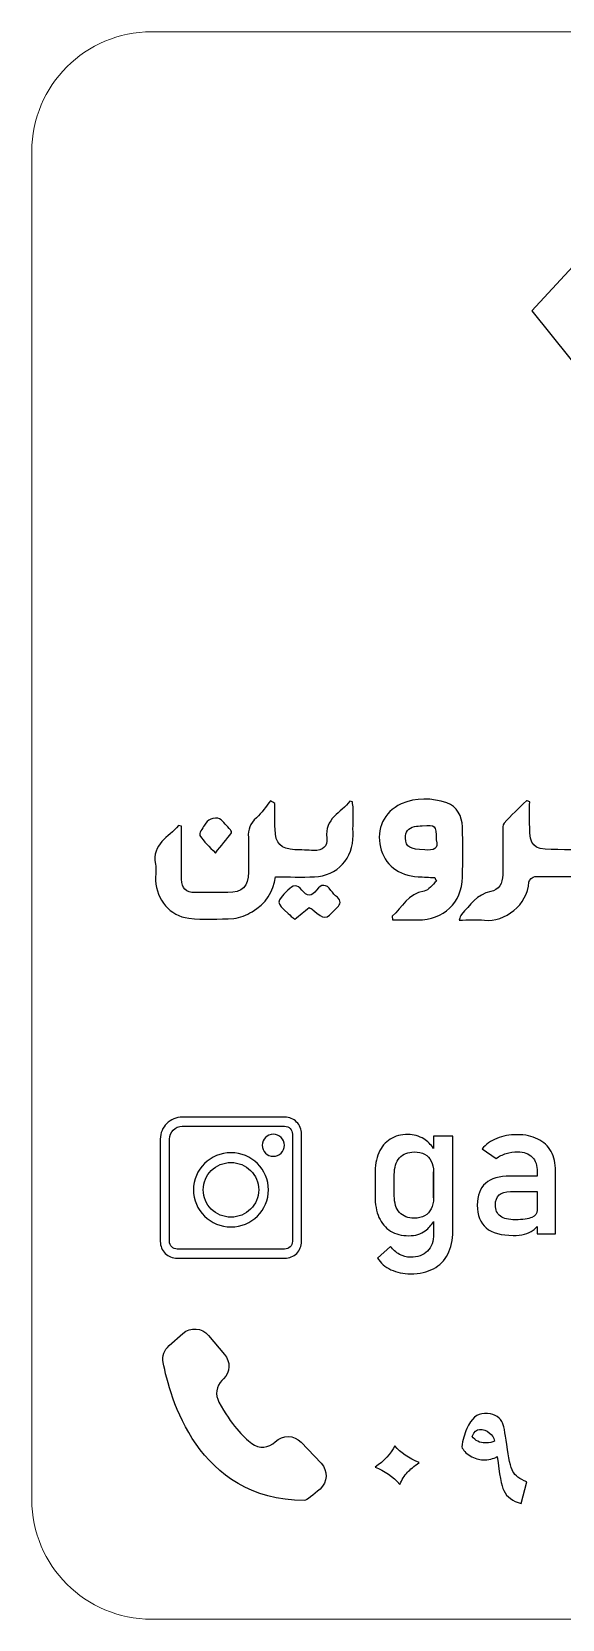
# Model space of a CAD drawing. Header units: millimetres. Extents: x -20.1 to 19.7, y -20.2 to 19.6.
# Drawn here: x -20.1 to -6.81, y -20.16 to 19.64 of the extents above; entities that cross this region are included whole.
import ezdxf

# ---------------------------------------------------------------- set-up
doc = ezdxf.new("R2010")
doc.units = ezdxf.units.MM
doc.header["$MEASUREMENT"] = 0
doc.layers.add('Layer 1', color=7, linetype='Continuous')

msp = doc.modelspace()

# ---------------------------------------------------------------- linework, layer by layer
at = {"layer": 'Layer 1', "color": 250, "lineweight": 18}
msp.add_open_spline([(-17.102, 19.6352), (-17.102, 19.6352), (16.698, 19.6352), (16.698, 19.6352), (18.3503, 19.6352), (19.698, 18.2875), (19.698, 16.6352), (19.698, 16.6352), (19.698, -17.1648), (19.698, -17.1648), (19.698, -18.8171), (18.3503, -20.1648), (16.698, -20.1648), (16.698, -20.1648), (-17.102, -20.1648), (-17.102, -20.1648), (-18.7543, -20.1648), (-20.102, -18.8171), (-20.102, -17.1648), (-20.102, -17.1648), (-20.102, 16.6352), (-20.102, 16.6352), (-20.102, 18.2875), (-18.7543, 19.6352), (-17.102, 19.6352)], degree=3, knots=[0, 0, 0, 0, 0.125, 0.125, 0.125, 0.25, 0.25, 0.25, 0.375, 0.375, 0.375, 0.5, 0.5, 0.5, 0.625, 0.625, 0.625, 0.75, 0.75, 0.75, 0.875, 0.875, 0.875, 1, 1, 1, 1], dxfattribs=at)
at = {"layer": 'Layer 1', "color": 240}
for points, knots in [([(-3.6642, 16.7555), (-3.6642, 16.7555), (3.5771, 16.7555), (3.5771, 16.7555), (3.5771, 16.7555), (7.1547, 12.6329), (7.1547, 12.6329), (7.1547, 12.6329), (-0.1303, 3.3536), (-0.1303, 3.3536), (-0.1303, 3.3536), (-7.5718, 12.6361), (-7.5718, 12.6361), (-7.5718, 12.6361), (-3.7632, 16.7555), (-3.7632, 16.7555), (-3.7632, 16.7555), (-3.6642, 16.7555), (-3.6642, 16.7555)], [0, 0, 0, 0, 0.1666667, 0.1666667, 0.1666667, 0.3333333, 0.3333333, 0.3333333, 0.5, 0.5, 0.5, 0.6666667, 0.6666667, 0.6666667, 0.8333333, 0.8333333, 0.8333333, 1, 1, 1, 1]), ([(-11.077, -2.5408), (-10.8204, -2.3188), (-10.6808, -1.9656), (-10.2717, -1.9093), (-10.1611, -1.894), (-10.0681, -1.7479), (-9.9667, -1.6623), (-9.98, -1.6316), (-9.9933, -1.601), (-10.0065, -1.5705), (-10.1453, -1.5633), (-10.2841, -1.5564), (-10.4229, -1.5496), (-10.9169, -1.5243), (-11.2678, -1.2474), (-11.3675, -0.8049), (-11.4693, -0.3519), (-11.2939, 0.0669), (-10.847, 0.2749), (-10.484, 0.4438), (-10.0758, 0.423), (-9.7024, 0.3031), (-9.4469, 0.221), (-9.3242, -0.0345), (-9.3137, -0.3004), (-9.2969, -0.7196), (-9.2997, -1.1404), (-9.3118, -1.5601), (-9.3295, -2.2053), (-9.784, -2.6346), (-10.4294, -2.6334), (-10.6406, -2.633), (-10.8513, -2.6334), (-11.0625, -2.6334), (-11.0625, -2.6334), (-11.077, -2.5408), (-11.077, -2.5408)], [0, 0, 0, 0, 0.0833333, 0.0833333, 0.0833333, 0.1666667, 0.1666667, 0.1666667, 0.25, 0.25, 0.25, 0.3333333, 0.3333333, 0.3333333, 0.4166667, 0.4166667, 0.4166667, 0.5, 0.5, 0.5, 0.5833333, 0.5833333, 0.5833333, 0.6666667, 0.6666667, 0.6666667, 0.75, 0.75, 0.75, 0.8333333, 0.8333333, 0.8333333, 0.9166667, 0.9166667, 0.9166667, 1, 1, 1, 1]), ([(-14.0089, 0.2837), (-14.0089, 0.0693), (-14.0125, -0.1447), (-14.0081, -0.3591), (-14.0012, -0.7161), (-13.8609, -0.8576), (-13.5109, -0.8709), (-13.3524, -0.8765), (-13.1938, -0.8842), (-13.035, -0.891), (-12.8185, -0.9007), (-12.6837, -0.7869), (-12.7107, -0.5808), (-12.7759, -0.0868), (-12.3506, 0.0568), (-12.1305, 0.3464), (-12.1105, 0.3417), (-12.0899, 0.3364), (-12.0699, 0.3316), (-12.0634, 0.274), (-12.0509, 0.2161), (-12.0509, 0.1582), (-12.0501, -0.0659), (-12.0589, -0.29), (-12.0533, -0.5141), (-12.0392, -1.0793), (-12.4536, -1.5327), (-13.0208, -1.5516), (-13.3379, -1.5621), (-13.6549, -1.5536), (-13.9989, -1.5536), (-14.0488, -1.9161), (-14.2347, -2.2327), (-14.5831, -2.4283), (-14.7246, -2.5071), (-14.8868, -2.5839), (-15.044, -2.5936), (-15.4174, -2.6161), (-15.7976, -2.6326), (-16.1677, -2.5887), (-16.644, -2.532), (-16.9752, -2.1249), (-16.9997, -1.6457), (-17.0069, -1.509), (-16.9808, -1.3674), (-17.005, -1.2342), (-17.0979, -0.7245), (-16.6679, -0.5584), (-16.4276, -0.2679), (-16.4023, -0.2731), (-16.3769, -0.2783), (-16.3512, -0.284), (-16.3512, -0.5611), (-16.3508, -0.8383), (-16.3516, -1.1156), (-16.3516, -1.2817), (-16.3572, -1.4482), (-16.3536, -1.6144), (-16.3483, -1.8364), (-16.235, -1.9459), (-16.0165, -1.9463), (-15.7413, -1.9471), (-15.4666, -1.9475), (-15.1914, -1.9463), (-14.8244, -1.9446), (-14.6751, -1.7979), (-14.6727, -1.4353), (-14.6711, -1.1461), (-14.6647, -0.856), (-14.6768, -0.5668), (-14.6853, -0.3652), (-14.6353, -0.2108), (-14.476, -0.0712), (-14.338, 0.0491), (-14.2379, 0.2129), (-14.1212, 0.3573), (-14.0838, 0.3328), (-14.0464, 0.3082), (-14.0089, 0.2837)], [0, 0, 0, 0, 0.0384615, 0.0384615, 0.0384615, 0.0769231, 0.0769231, 0.0769231, 0.1153846, 0.1153846, 0.1153846, 0.1538462, 0.1538462, 0.1538462, 0.1923077, 0.1923077, 0.1923077, 0.2307692, 0.2307692, 0.2307692, 0.2692308, 0.2692308, 0.2692308, 0.3076923, 0.3076923, 0.3076923, 0.3461538, 0.3461538, 0.3461538, 0.3846154, 0.3846154, 0.3846154, 0.4230769, 0.4230769, 0.4230769, 0.4615385, 0.4615385, 0.4615385, 0.5, 0.5, 0.5, 0.5384615, 0.5384615, 0.5384615, 0.5769231, 0.5769231, 0.5769231, 0.6153846, 0.6153846, 0.6153846, 0.6538462, 0.6538462, 0.6538462, 0.6923077, 0.6923077, 0.6923077, 0.7307692, 0.7307692, 0.7307692, 0.7692308, 0.7692308, 0.7692308, 0.8076923, 0.8076923, 0.8076923, 0.8461538, 0.8461538, 0.8461538, 0.8846154, 0.8846154, 0.8846154, 0.9230769, 0.9230769, 0.9230769, 0.9615385, 0.9615385, 0.9615385, 1, 1, 1, 1]), ([(-7.6291, 0.3307), (-7.6291, 0.1178), (-7.6299, -0.095), (-7.6291, -0.3078), (-7.6275, -0.7555), (-7.539, -0.859), (-7.0933, -0.8671), (-6.1897, -0.8831), (-5.2853, -0.8876), (-4.3814, -0.8935), (-4.2051, -0.8948), (-4.0269, -0.8263), (-4.0546, -0.6317), (-4.1263, -0.1267), (-3.7271, 0.0555), (-3.4258, 0.3898), (-3.4089, 0.276), (-3.3937, 0.2196), (-3.3932, 0.163), (-3.3913, -0.054), (-3.4161, -0.2733), (-3.3913, -0.4872), (-3.326, -1.0488), (-3.8692, -1.575), (-4.4175, -1.5615), (-5.4446, -1.5357), (-6.4725, -1.5437), (-7.5, -1.5473), (-7.5523, -1.5473), (-7.6477, -1.6355), (-7.6501, -1.6858), (-7.675, -2.2473), (-8.2527, -2.6996), (-8.7645, -2.6391), (-8.9636, -2.6159), (-9.168, -2.6356), (-9.3989, -2.6356), (-9.3731, -2.5744), (-9.3663, -2.5233), (-9.3373, -2.4935), (-9.1209, -2.2694), (-8.9584, -1.9883), (-8.6055, -1.9223), (-8.4024, -1.8844), (-8.3034, -1.7131), (-8.3042, -1.4983), (-8.3054, -1.1362), (-8.3058, -0.7745), (-8.3027, -0.4128), (-8.3019, -0.3424), (-8.3082, -0.2499), (-8.2684, -0.206), (-8.0914, -0.0113), (-7.8991, 0.1697), (-7.712, 0.356), (-7.6847, 0.3476), (-7.657, 0.3391), (-7.6291, 0.3307)], [0, 0, 0, 0, 0.0526316, 0.0526316, 0.0526316, 0.1052632, 0.1052632, 0.1052632, 0.1578947, 0.1578947, 0.1578947, 0.2105263, 0.2105263, 0.2105263, 0.2631579, 0.2631579, 0.2631579, 0.3157895, 0.3157895, 0.3157895, 0.3684211, 0.3684211, 0.3684211, 0.4210526, 0.4210526, 0.4210526, 0.4736842, 0.4736842, 0.4736842, 0.5263158, 0.5263158, 0.5263158, 0.5789474, 0.5789474, 0.5789474, 0.6315789, 0.6315789, 0.6315789, 0.6842105, 0.6842105, 0.6842105, 0.7368421, 0.7368421, 0.7368421, 0.7894737, 0.7894737, 0.7894737, 0.8421053, 0.8421053, 0.8421053, 0.8947368, 0.8947368, 0.8947368, 0.9473684, 0.9473684, 0.9473684, 1, 1, 1, 1]), ([(-15.502, -0.9557), (-15.6573, -0.7883), (-15.7985, -0.6692), (-15.8891, -0.5196), (-15.9193, -0.4704), (-15.8279, -0.3365), (-15.7748, -0.2524), (-15.7379, -0.1933), (-15.6795, -0.1338), (-15.6171, -0.108), (-15.5515, -0.081), (-15.4469, -0.0633), (-15.399, -0.0971), (-15.2949, -0.1707), (-15.2149, -0.279), (-15.1275, -0.3755), (-15.1098, -0.3953), (-15.0873, -0.4399), (-15.0957, -0.4507), (-15.2189, -0.6097), (-15.3472, -0.7645), (-15.502, -0.9557)], [0, 0, 0, 0, 0.1428571, 0.1428571, 0.1428571, 0.2857143, 0.2857143, 0.2857143, 0.4285714, 0.4285714, 0.4285714, 0.5714286, 0.5714286, 0.5714286, 0.7142857, 0.7142857, 0.7142857, 0.8571429, 0.8571429, 0.8571429, 1, 1, 1, 1]), ([(-9.9703, -0.6238), (-9.9776, -0.2517), (-9.9776, -0.2514), (-10.3215, -0.2722), (-10.3859, -0.2762), (-10.4511, -0.2803), (-10.5147, -0.2928), (-10.6728, -0.3238), (-10.7468, -0.4215), (-10.7388, -0.584), (-10.7275, -0.8102), (-10.6285, -0.8604), (-10.2588, -0.8777), (-10.0375, -0.8882), (-9.8939, -0.8589), (-9.9703, -0.6238)], [0, 0, 0, 0, 0.2, 0.2, 0.2, 0.4, 0.4, 0.4, 0.6, 0.6, 0.6, 0.8, 0.8, 0.8, 1, 1, 1, 1]), ([(-13.1524, -2.3175), (-13.2731, -2.4177), (-13.3882, -2.513), (-13.5129, -2.6169), (-13.5737, -2.5642), (-13.6288, -2.5195), (-13.6803, -2.4713), (-13.9872, -2.1856), (-13.9808, -2.19), (-13.6891, -1.8878), (-13.558, -1.7514), (-13.4526, -1.7346), (-13.3367, -1.8843), (-13.21, -2.0484), (-13.0929, -2.0516), (-12.9666, -1.8838), (-12.8467, -1.7242), (-12.7272, -1.725), (-12.6086, -1.8919), (-12.5631, -1.9559), (-12.5052, -2.0121), (-12.4468, -2.0653), (-12.3482, -2.155), (-12.3599, -2.2367), (-12.4525, -2.3196), (-12.4633, -2.3292), (-12.4714, -2.3417), (-12.4814, -2.3518), (-12.757, -2.6333), (-12.757, -2.633), (-13.06, -2.3791), (-13.0861, -2.357), (-13.1174, -2.3405), (-13.1524, -2.3175)], [0, 0, 0, 0, 0.0909091, 0.0909091, 0.0909091, 0.1818182, 0.1818182, 0.1818182, 0.2727273, 0.2727273, 0.2727273, 0.3636364, 0.3636364, 0.3636364, 0.4545455, 0.4545455, 0.4545455, 0.5454545, 0.5454545, 0.5454545, 0.6363636, 0.6363636, 0.6363636, 0.7272727, 0.7272727, 0.7272727, 0.8181818, 0.8181818, 0.8181818, 0.9090909, 0.9090909, 0.9090909, 1, 1, 1, 1]), ([(-13.7669, -11.1162), (-13.7669, -11.1162), (-16.4571, -11.1162), (-16.4571, -11.1162), (-16.5747, -11.1162), (-16.6812, -11.0684), (-16.7582, -10.9914), (-16.8352, -10.9145), (-16.8829, -10.8077), (-16.8829, -10.6904), (-16.8829, -10.6904), (-16.8829, -8.1261), (-16.8829, -8.1261), (-16.8829, -7.9749), (-16.8209, -7.837), (-16.7209, -7.7369), (-16.6203, -7.6364), (-16.4824, -7.5743), (-16.3312, -7.5743), (-16.3312, -7.5743), (-13.7669, -7.5743), (-13.7669, -7.5743), (-13.6498, -7.5743), (-13.5433, -7.622), (-13.4662, -7.699), (-13.3887, -7.7765), (-13.3411, -7.883), (-13.3411, -8.0002), (-13.3411, -8.0002), (-13.3411, -10.6904), (-13.3411, -10.6904), (-13.3411, -10.8077), (-13.3889, -10.9145), (-13.4658, -10.9914), (-13.5428, -11.0684), (-13.6493, -11.1162), (-13.7669, -11.1162)], [0, 0, 0, 0, 0.0833333, 0.0833333, 0.0833333, 0.1666667, 0.1666667, 0.1666667, 0.25, 0.25, 0.25, 0.3333333, 0.3333333, 0.3333333, 0.4166667, 0.4166667, 0.4166667, 0.5, 0.5, 0.5, 0.5833333, 0.5833333, 0.5833333, 0.6666667, 0.6666667, 0.6666667, 0.75, 0.75, 0.75, 0.8333333, 0.8333333, 0.8333333, 0.9166667, 0.9166667, 0.9166667, 1, 1, 1, 1]), ([(-16.4571, -10.8849), (-16.4571, -10.8849), (-13.7669, -10.8849), (-13.7669, -10.8849), (-13.7134, -10.8849), (-13.6645, -10.863), (-13.6294, -10.8279), (-13.5942, -10.7928), (-13.5723, -10.744), (-13.5723, -10.6904), (-13.5723, -10.6904), (-13.5723, -8.0002), (-13.5723, -8.0002), (-13.5723, -7.9463), (-13.5941, -7.8974), (-13.629, -7.8623), (-13.6641, -7.8274), (-13.7131, -7.8056), (-13.7669, -7.8056), (-13.7669, -7.8056), (-16.3312, -7.8056), (-16.3312, -7.8056), (-16.4194, -7.8056), (-16.4996, -7.8417), (-16.5574, -7.8995), (-16.6156, -7.9576), (-16.6517, -8.0379), (-16.6517, -8.1261), (-16.6517, -8.1261), (-16.6517, -10.6904), (-16.6517, -10.6904), (-16.6517, -10.744), (-16.6298, -10.7928), (-16.5946, -10.8279), (-16.5595, -10.863), (-16.5106, -10.8849), (-16.4571, -10.8849)], [0, 0, 0, 0, 0.0833333, 0.0833333, 0.0833333, 0.1666667, 0.1666667, 0.1666667, 0.25, 0.25, 0.25, 0.3333333, 0.3333333, 0.3333333, 0.4166667, 0.4166667, 0.4166667, 0.5, 0.5, 0.5, 0.5833333, 0.5833333, 0.5833333, 0.6666667, 0.6666667, 0.6666667, 0.75, 0.75, 0.75, 0.8333333, 0.8333333, 0.8333333, 0.9166667, 0.9166667, 0.9166667, 1, 1, 1, 1]), ([(-13.7739, -8.2811), (-13.7739, -8.3573), (-13.8053, -8.4265), (-13.8558, -8.4766), (-13.9066, -8.5268), (-13.9758, -8.5576), (-14.0521, -8.5576), (-14.1284, -8.5576), (-14.1977, -8.5268), (-14.2479, -8.4772), (-14.2988, -8.427), (-14.3303, -8.3575), (-14.3303, -8.2811), (-14.3303, -8.2051), (-14.2988, -8.1358), (-14.2483, -8.0856), (-14.1977, -8.0355), (-14.1284, -8.0045), (-14.0521, -8.0045), (-13.9762, -8.0045), (-13.9069, -8.0353), (-13.8565, -8.0851), (-13.8054, -8.1354), (-13.7739, -8.2049), (-13.7739, -8.2811)], [0, 0, 0, 0, 0.125, 0.125, 0.125, 0.25, 0.25, 0.25, 0.375, 0.375, 0.375, 0.5, 0.5, 0.5, 0.625, 0.625, 0.625, 0.75, 0.75, 0.75, 0.875, 0.875, 0.875, 1, 1, 1, 1]), ([(-10.0374, -8.361), (-10.0374, -8.361), (-10.0374, -8.0531), (-10.0374, -8.0531), (-10.0374, -8.0531), (-9.556, -8.0531), (-9.556, -8.0531), (-9.556, -8.0531), (-9.556, -10.4334), (-9.556, -10.4334), (-9.556, -10.6584), (-9.597, -10.8505), (-9.6807, -11.0109), (-9.7631, -11.1715), (-9.8825, -11.2937), (-10.0402, -11.3774), (-10.198, -11.461), (-10.3873, -11.5035), (-10.6096, -11.5035), (-10.7934, -11.5035), (-10.9581, -11.4693), (-11.1049, -11.4006), (-11.2503, -11.3321), (-11.3627, -11.2359), (-11.4437, -11.1112), (-11.4437, -11.1112), (-11.1172, -10.8162), (-11.1172, -10.8162), (-11.0541, -10.9026), (-10.9786, -10.9685), (-10.8922, -11.0165), (-10.8044, -11.0645), (-10.7124, -11.0878), (-10.6164, -11.0878), (-10.4326, -11.0878), (-10.2899, -11.0371), (-10.1898, -10.9356), (-10.0882, -10.8341), (-10.0374, -10.6899), (-10.0374, -10.5034), (-10.0374, -10.5034), (-10.0374, -10.1917), (-10.0374, -10.1917), (-10.0864, -10.2826), (-10.1558, -10.3608), (-10.2446, -10.4265), (-10.3557, -10.5075), (-10.4915, -10.5486), (-10.6548, -10.5486), (-10.8346, -10.5486), (-10.9868, -10.5102), (-11.1144, -10.4321), (-11.2407, -10.3538), (-11.3367, -10.2399), (-11.4039, -10.0904), (-11.4698, -9.9409), (-11.5027, -9.7612), (-11.5027, -9.5512), (-11.5027, -9.5512), (-11.5027, -9.0107), (-11.5027, -9.0107), (-11.5027, -8.7994), (-11.4711, -8.6196), (-11.4066, -8.4701), (-11.3422, -8.3206), (-11.2475, -8.2067), (-11.124, -8.1285), (-10.9991, -8.0503), (-10.851, -8.0105), (-10.6781, -8.0105), (-10.5327, -8.0105), (-10.3996, -8.049), (-10.2803, -8.1244), (-10.1848, -8.1841), (-10.1037, -8.2627), (-10.0374, -8.361)], [0, 0, 0, 0, 0.04, 0.04, 0.04, 0.08, 0.08, 0.08, 0.12, 0.12, 0.12, 0.16, 0.16, 0.16, 0.2, 0.2, 0.2, 0.24, 0.24, 0.24, 0.28, 0.28, 0.28, 0.32, 0.32, 0.32, 0.36, 0.36, 0.36, 0.4, 0.4, 0.4, 0.44, 0.44, 0.44, 0.48, 0.48, 0.48, 0.52, 0.52, 0.52, 0.56, 0.56, 0.56, 0.6, 0.6, 0.6, 0.64, 0.64, 0.64, 0.68, 0.68, 0.68, 0.72, 0.72, 0.72, 0.76, 0.76, 0.76, 0.8, 0.8, 0.8, 0.84, 0.84, 0.84, 0.88, 0.88, 0.88, 0.92, 0.92, 0.92, 0.96, 0.96, 0.96, 1, 1, 1, 1]), ([(-7.4377, -10.3174), (-7.4694, -10.3544), (-7.5051, -10.3869), (-7.5446, -10.4142), (-7.6063, -10.4567), (-7.6791, -10.4883), (-7.7614, -10.5088), (-7.8438, -10.5308), (-7.9357, -10.5418), (-8.0385, -10.5418), (-8.3404, -10.5418), (-8.5668, -10.4787), (-8.7163, -10.3538), (-8.8658, -10.229), (-8.9413, -10.0383), (-8.9413, -9.7831), (-8.9413, -9.5403), (-8.8726, -9.3592), (-8.7354, -9.2371), (-8.5982, -9.1149), (-8.3911, -9.0546), (-8.114, -9.0546), (-8.114, -9.0546), (-7.4377, -9.0546), (-7.4377, -9.0546), (-7.4377, -9.0546), (-7.4377, -8.9517), (-7.4377, -8.9517), (-7.4377, -8.7912), (-7.4802, -8.6663), (-7.5666, -8.5771), (-7.6531, -8.4879), (-7.7737, -8.4426), (-7.9316, -8.4426), (-8.029, -8.4426), (-8.125, -8.4578), (-8.2196, -8.4879), (-8.3129, -8.5181), (-8.3953, -8.5593), (-8.468, -8.6128), (-8.468, -8.6128), (-8.8205, -8.3727), (-8.8205, -8.3727), (-8.7272, -8.2602), (-8.6052, -8.1724), (-8.4528, -8.1107), (-8.3006, -8.049), (-8.1318, -8.0174), (-7.9452, -8.0174), (-7.7421, -8.0174), (-7.568, -8.0531), (-7.4239, -8.1257), (-7.2785, -8.1971), (-7.1687, -8.3013), (-7.0933, -8.4372), (-7.0178, -8.573), (-6.9794, -8.7377), (-6.9794, -8.9297), (-6.9794, -8.9297), (-6.9794, -10.5061), (-6.9794, -10.5061), (-6.9794, -10.5061), (-7.4377, -10.5061), (-7.4377, -10.5061), (-7.4377, -10.5061), (-7.4377, -10.3174), (-7.4377, -10.3174)], [0, 0, 0, 0, 0.0454545, 0.0454545, 0.0454545, 0.0909091, 0.0909091, 0.0909091, 0.1363636, 0.1363636, 0.1363636, 0.1818182, 0.1818182, 0.1818182, 0.2272727, 0.2272727, 0.2272727, 0.2727273, 0.2727273, 0.2727273, 0.3181818, 0.3181818, 0.3181818, 0.3636364, 0.3636364, 0.3636364, 0.4090909, 0.4090909, 0.4090909, 0.4545455, 0.4545455, 0.4545455, 0.5, 0.5, 0.5, 0.5454545, 0.5454545, 0.5454545, 0.5909091, 0.5909091, 0.5909091, 0.6363636, 0.6363636, 0.6363636, 0.6818182, 0.6818182, 0.6818182, 0.7272727, 0.7272727, 0.7272727, 0.7727273, 0.7727273, 0.7727273, 0.8181818, 0.8181818, 0.8181818, 0.8636364, 0.8636364, 0.8636364, 0.9090909, 0.9090909, 0.9090909, 0.9545455, 0.9545455, 0.9545455, 1, 1, 1, 1]), ([(-14.1717, -9.3989), (-14.1717, -9.6559), (-14.2773, -9.8887), (-14.4477, -10.0572), (-14.618, -10.2257), (-14.8529, -10.3299), (-15.1121, -10.3299), (-15.3706, -10.3299), (-15.6055, -10.2258), (-15.7756, -10.0576), (-15.9464, -9.889), (-16.052, -9.6558), (-16.052, -9.3989), (-16.052, -9.1421), (-15.9464, -8.9091), (-15.7762, -8.7406), (-15.6058, -8.5721), (-15.3709, -8.4677), (-15.1121, -8.4677), (-14.853, -8.4677), (-14.6182, -8.5719), (-14.4482, -8.7399), (-14.2773, -8.9091), (-14.1717, -9.1421), (-14.1717, -9.3989)], [0, 0, 0, 0, 0.125, 0.125, 0.125, 0.25, 0.25, 0.25, 0.375, 0.375, 0.375, 0.5, 0.5, 0.5, 0.625, 0.625, 0.625, 0.75, 0.75, 0.75, 0.875, 0.875, 0.875, 1, 1, 1, 1]), ([(-14.6195, -9.8835), (-14.4942, -9.7596), (-14.4167, -9.5882), (-14.4167, -9.3989), (-14.4167, -9.2097), (-14.4942, -9.0382), (-14.6195, -8.9141), (-14.7452, -8.7898), (-14.9196, -8.7127), (-15.1121, -8.7127), (-15.3045, -8.7127), (-15.4784, -8.7896), (-15.604, -8.9137), (-15.7293, -9.0377), (-15.8071, -9.2095), (-15.8071, -9.3989), (-15.8071, -9.5882), (-15.7296, -9.7597), (-15.6044, -9.8834), (-15.4786, -10.008), (-15.3045, -10.0849), (-15.1121, -10.0849), (-14.9195, -10.0849), (-14.7452, -10.0078), (-14.6195, -9.8835)], [0, 0, 0, 0, 0.125, 0.125, 0.125, 0.25, 0.25, 0.25, 0.375, 0.375, 0.375, 0.5, 0.5, 0.5, 0.625, 0.625, 0.625, 0.75, 0.75, 0.75, 0.875, 0.875, 0.875, 1, 1, 1, 1]), ([(-10.0374, -8.9435), (-10.0374, -8.8405), (-10.0567, -8.7514), (-10.095, -8.6773), (-10.1321, -8.6032), (-10.1869, -8.547), (-10.2597, -8.5086), (-10.3311, -8.4688), (-10.4175, -8.4496), (-10.519, -8.4496), (-10.6781, -8.4496), (-10.8016, -8.499), (-10.8894, -8.5991), (-10.9772, -8.6979), (-11.0211, -8.8378), (-11.0211, -9.0175), (-11.0211, -9.0175), (-11.0211, -9.5512), (-11.0211, -9.5512), (-11.0211, -9.7296), (-10.9772, -9.8668), (-10.8894, -9.9642), (-10.8016, -10.0616), (-10.6781, -10.1096), (-10.519, -10.1096), (-10.4175, -10.1096), (-10.3311, -10.089), (-10.2597, -10.0492), (-10.1869, -10.0094), (-10.1321, -9.9505), (-10.095, -9.875), (-10.0567, -9.7996), (-10.0374, -9.7091), (-10.0374, -9.6033), (-10.0374, -9.6033), (-10.0374, -8.9435), (-10.0374, -8.9435)], [0, 0, 0, 0, 0.0833333, 0.0833333, 0.0833333, 0.1666667, 0.1666667, 0.1666667, 0.25, 0.25, 0.25, 0.3333333, 0.3333333, 0.3333333, 0.4166667, 0.4166667, 0.4166667, 0.5, 0.5, 0.5, 0.5833333, 0.5833333, 0.5833333, 0.6666667, 0.6666667, 0.6666667, 0.75, 0.75, 0.75, 0.8333333, 0.8333333, 0.8333333, 0.9166667, 0.9166667, 0.9166667, 1, 1, 1, 1]), ([(-10.0374, -9.6033), (-10.0374, -9.6033), (-10.0374, -8.9435), (-10.0374, -8.9435), (-10.0374, -8.9435), (-10.0374, -9.6033), (-10.0374, -9.6033)], [0, 0, 0, 0, 0.5, 0.5, 0.5, 1, 1, 1, 1]), ([(-7.4377, -9.9052), (-7.4377, -9.9052), (-7.4377, -9.4429), (-7.4377, -9.4429), (-7.4377, -9.4429), (-8.1113, -9.4429), (-8.1113, -9.4429), (-8.2374, -9.4429), (-8.3322, -9.4703), (-8.3939, -9.5266), (-8.4556, -9.5828), (-8.4872, -9.6679), (-8.4872, -9.7831), (-8.4872, -9.9079), (-8.446, -9.9999), (-8.3637, -10.0602), (-8.28, -10.1193), (-8.1552, -10.1494), (-7.9864, -10.1494), (-7.8012, -10.1494), (-7.664, -10.1302), (-7.5735, -10.0904), (-7.4829, -10.0506), (-7.4377, -9.9889), (-7.4377, -9.9052)], [0, 0, 0, 0, 0.125, 0.125, 0.125, 0.25, 0.25, 0.25, 0.375, 0.375, 0.375, 0.5, 0.5, 0.5, 0.625, 0.625, 0.625, 0.75, 0.75, 0.75, 0.875, 0.875, 0.875, 1, 1, 1, 1]), ([(-15.3377, -14.1758), (-15.3377, -14.1758), (-15.2982, -14.1372), (-15.2982, -14.1372), (-15.1308, -13.9722), (-15.1188, -13.7063), (-15.2701, -13.5266), (-15.2701, -13.5266), (-15.6748, -13.0469), (-15.6748, -13.0469), (-15.8373, -12.8543), (-16.1266, -12.833), (-16.316, -12.9995), (-16.316, -12.9995), (-16.6636, -13.3057), (-16.6636, -13.3057), (-16.7835, -13.4115), (-16.8379, -13.5712), (-16.8085, -13.7281), (-16.6508, -14.5713), (-15.9479, -17.1855), (-13.2758, -17.1855), (-13.2155, -17.1855), (-13.0433, -17.0463), (-12.8811, -16.9011), (-12.6905, -16.7317), (-12.6776, -16.4385), (-12.8534, -16.2537), (-12.8534, -16.2537), (-13.357, -15.7251), (-13.357, -15.7251), (-13.5313, -15.5421), (-13.8221, -15.5385), (-14.0008, -15.717), (-14.1605, -15.8768), (-14.4119, -15.8945), (-14.5914, -15.7586), (-14.8079, -15.5935), (-15.1007, -15.2875), (-15.4144, -14.7185), (-15.5123, -14.5412), (-15.4817, -14.3182), (-15.3377, -14.1758)], [0, 0, 0, 0, 0.0714286, 0.0714286, 0.0714286, 0.1428571, 0.1428571, 0.1428571, 0.2142857, 0.2142857, 0.2142857, 0.2857143, 0.2857143, 0.2857143, 0.3571429, 0.3571429, 0.3571429, 0.4285714, 0.4285714, 0.4285714, 0.5, 0.5, 0.5, 0.5714286, 0.5714286, 0.5714286, 0.6428571, 0.6428571, 0.6428571, 0.7142857, 0.7142857, 0.7142857, 0.7857143, 0.7857143, 0.7857143, 0.8571429, 0.8571429, 0.8571429, 0.9285714, 0.9285714, 0.9285714, 1, 1, 1, 1]), ([(-7.7015, -16.7212), (-7.7015, -16.7212), (-7.843, -17.2649), (-7.843, -17.2649), (-8.0562, -17.2074), (-8.2008, -17.0989), (-8.2777, -16.941), (-8.3372, -16.8161), (-8.3915, -16.5314), (-8.4397, -16.0862), (-8.5392, -16.1419), (-8.6591, -16.1692), (-8.7995, -16.1692), (-8.9, -16.1692), (-9.0056, -16.1355), (-9.1174, -16.068), (-9.2281, -16.0004), (-9.2988, -15.9247), (-9.3296, -15.8408), (-9.306, -15.6766), (-9.264, -15.5242), (-9.2024, -15.3837), (-9.0927, -15.1319), (-8.9472, -15.006), (-8.7646, -15.006), (-8.5464, -15.006), (-8.3997, -15.0735), (-8.3269, -15.2076), (-8.2828, -15.287), (-8.2419, -15.4786), (-8.2029, -15.7815), (-8.1587, -16.1282), (-8.1075, -16.3544), (-8.049, -16.4603), (-7.9947, -16.5597), (-7.8789, -16.6464), (-7.7015, -16.7212)], [0, 0, 0, 0, 0.0833333, 0.0833333, 0.0833333, 0.1666667, 0.1666667, 0.1666667, 0.25, 0.25, 0.25, 0.3333333, 0.3333333, 0.3333333, 0.4166667, 0.4166667, 0.4166667, 0.5, 0.5, 0.5, 0.5833333, 0.5833333, 0.5833333, 0.6666667, 0.6666667, 0.6666667, 0.75, 0.75, 0.75, 0.8333333, 0.8333333, 0.8333333, 0.9166667, 0.9166667, 0.9166667, 1, 1, 1, 1]), ([(-8.5063, -15.6966), (-8.5258, -15.6136), (-8.5698, -15.5443), (-8.6396, -15.4886), (-8.7083, -15.4321), (-8.7893, -15.4038), (-8.8825, -15.4038), (-8.9544, -15.4038), (-9.0179, -15.4622), (-9.0722, -15.5799), (-8.9933, -15.6903), (-8.8815, -15.745), (-8.7381, -15.745), (-8.6325, -15.745), (-8.5546, -15.7286), (-8.5063, -15.6966)], [0, 0, 0, 0, 0.2, 0.2, 0.2, 0.4, 0.4, 0.4, 0.6, 0.6, 0.6, 0.8, 0.8, 0.8, 1, 1, 1, 1]), ([(-10.3976, -16.2386), (-10.5277, -16.3316), (-10.6241, -16.411), (-10.6867, -16.4776), (-10.7717, -16.5679), (-10.8353, -16.671), (-10.8794, -16.7869), (-11.0588, -16.5834), (-11.2659, -16.4393), (-11.5027, -16.3544), (-11.2772, -16.1957), (-11.1122, -16.0169), (-11.0065, -15.8189), (-10.864, -15.9858), (-10.661, -16.1254), (-10.3976, -16.2386)], [0, 0, 0, 0, 0.2, 0.2, 0.2, 0.4, 0.4, 0.4, 0.6, 0.6, 0.6, 0.8, 0.8, 0.8, 1, 1, 1, 1])]:
    msp.add_open_spline(points, degree=3, knots=knots, dxfattribs=at)

doc.saveas('drawing.dxf')
